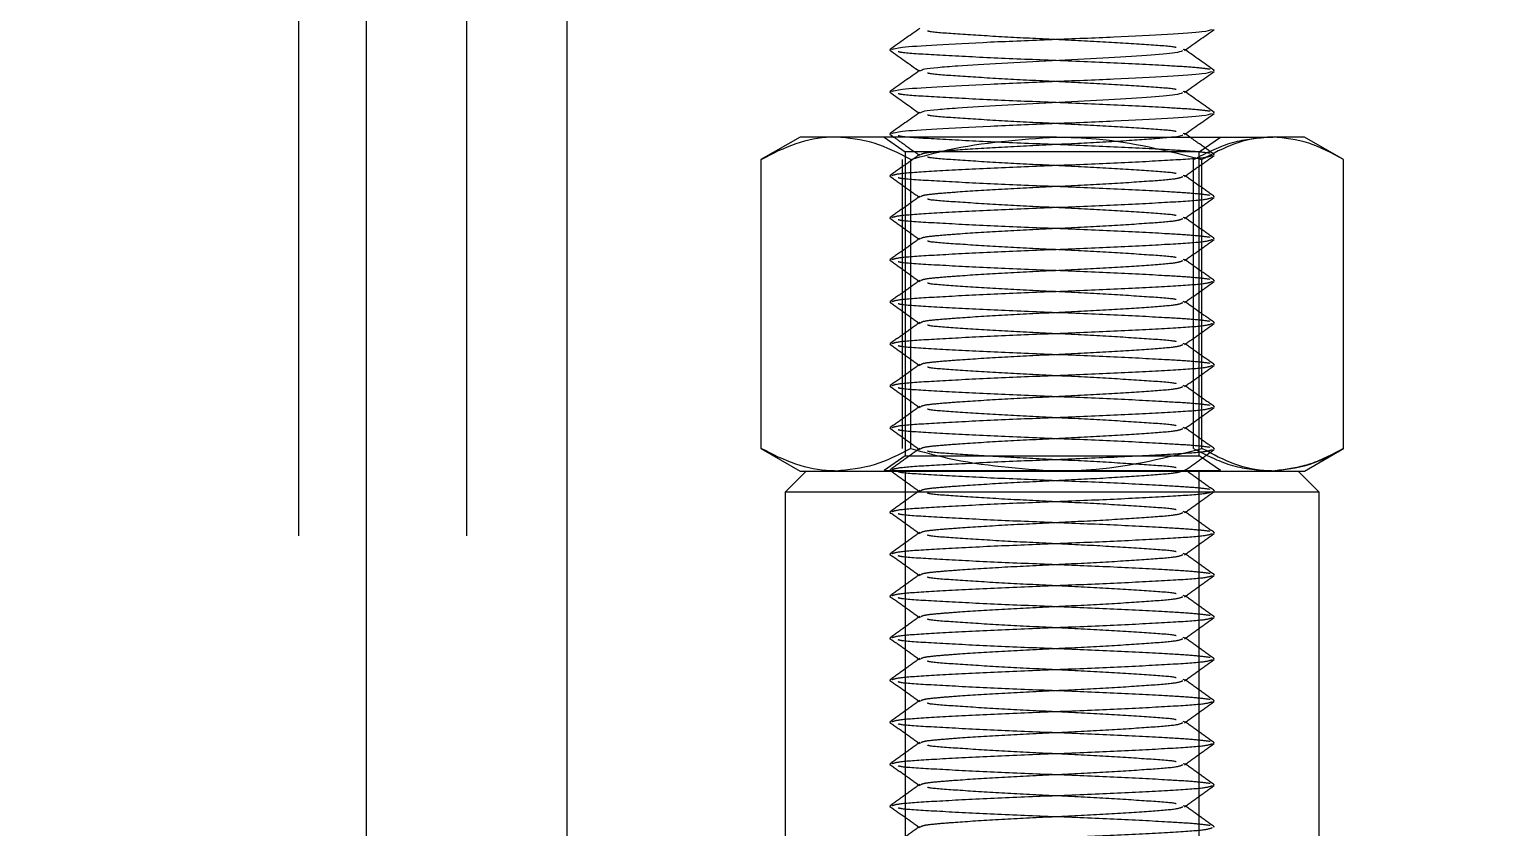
# Model space of a CAD drawing. Header units: metres. Extents: x 0 to 63075, y 0 to 44550.
# Drawn here: x 14032.9 to 14102.8, y 27485.6 to 27523.6 of the extents above; entities that cross this region are included whole.
import ezdxf

# ---------------------------------------------------------------- set-up
doc = ezdxf.new("R2010")
doc.units = ezdxf.units.M
doc.header["$LTSCALE"] = 75
doc.linetypes.add('HIDDEN2', pattern=[4.7625, 3.175, -1.5875])
for name, color, linetype in [('SDM', 7, 'Continuous'), ('SL1', 8, 'Continuous'), ('SL4', 4, 'Continuous'), ('ST1', 7, 'HIDDEN2')]:
    doc.layers.add(name, color=color, linetype=linetype)

# ---------------------------------------------------------------- blocks, each defined once
blk = doc.blocks.new('A$C1d93b9d1')
at = {"layer": 'SL1'}
blk.add_arc((5798.635, 3250), 171.45, 193.60643, 339.18626, dxfattribs=at)
blk = doc.blocks.new('A$C429c7d53')
at = {"layer": 'SL4'}
for p, q in [((328.24, 215), (328.24, 1004.763)), ((337.765, 1004.763), (337.765, 54.76)), ((353.194, 432.576), (353.138, 432.589)), ((368.592, 431.589), (368.534, 431.61)), ((353.194, 430.576), (353.138, 430.589)), ((368.592, 429.589), (368.534, 429.61)), ((348.865, 428.444), (347.007, 427.371)), ((350.574, 428.444), (348.865, 428.444)), ((361.065, 428.444), (350.574, 428.444)), ((353.194, 428.576), (353.138, 428.589)), ((353.143, 428.576), (353.328, 428.444)), ((361.065, 428.444), (371.356, 428.444)), ((367.406, 428.444), (367.203, 428.589)), ((372.865, 428.444), (371.356, 428.444)), ((374.723, 427.371), (372.865, 428.444)), ((347.011, 427.372), (347.138, 427.433)), ((347.011, 413.616), (347.011, 427.372)), ((354.138, 413.616), (354.138, 427.372)), ((367.992, 413.616), (367.992, 427.372)), ((374.719, 413.616), (374.719, 427.372)), ((347.007, 413.617), (348.865, 412.544)), ((347.011, 413.616), (347.138, 413.556)), ((372.865, 412.544), (374.723, 413.617)), ((349.165, 412.544), (348.165, 411.544)), ((348.865, 412.544), (350.574, 412.544)), ((350.574, 412.544), (361.065, 412.544)), ((361.065, 412.544), (371.356, 412.544)), ((371.356, 412.544), (372.865, 412.544)), ((373.565, 411.544), (372.565, 412.544)), ((348.165, 411.544), (348.165, 390.544)), ((373.565, 411.544), (348.165, 411.544)), ((373.565, 390.544), (373.565, 411.544))]:
    blk.add_line(p, q, dxfattribs=at)
for points, knots in [([(354.561, 433.613), (354.326, 433.446), (353.856, 433.111), (353.386, 432.776), (353.151, 432.608)], [0, 0, 0, 0, 0.499908, 1, 1, 1, 1]), ([(353.229, 432.608), (353.334, 432.645), (353.561, 432.725), (355.282, 432.832), (357.822, 432.968), (360.865, 433.089), (363.908, 433.209), (366.447, 433.345), (368.157, 433.451), (368.382, 433.53), (368.485, 433.566)], [0, 0, 0, 0, 0.111758, 0.239388, 0.372264, 0.501747, 0.63123, 0.764106, 0.891736, 1, 1, 1, 1]), ([(367.164, 432.561), (367.399, 432.728), (367.869, 433.063), (368.339, 433.398), (368.574, 433.565)], [0, 0, 0, 0, 0.499911, 1, 1, 1, 1]), ([(353.143, 432.576), (353.377, 432.409), (353.839, 432.08), (354.301, 431.751), (354.528, 431.589)], [0, 0, 0, 0, 0.508202, 1, 1, 1, 1]), ([(354.609, 431.612), (354.65, 431.636), (354.738, 431.688), (355.379, 431.758), (356.52, 431.848), (358.382, 431.968), (360.863, 432.089), (363.355, 432.209), (365.43, 432.345), (366.819, 432.45), (367.002, 432.527), (367.085, 432.562)], [0, 0, 0, 0, 0.072607, 0.155069, 0.237884, 0.371691, 0.502076, 0.632461, 0.766268, 0.894784, 1, 1, 1, 1]), ([(368.577, 431.61), (368.342, 431.777), (367.884, 432.103), (367.427, 432.43), (367.203, 432.589)], [0, 0, 0, 0, 0.512508, 1, 1, 1, 1]), ([(354.561, 431.613), (354.326, 431.446), (353.856, 431.111), (353.386, 430.776), (353.151, 430.608)], [0, 0, 0, 0, 0.499908, 1, 1, 1, 1]), ([(353.229, 430.608), (353.334, 430.645), (353.561, 430.725), (355.282, 430.832), (357.822, 430.968), (360.865, 431.089), (363.908, 431.209), (366.447, 431.345), (368.157, 431.451), (368.382, 431.53), (368.485, 431.566)], [0, 0, 0, 0, 0.111758, 0.239388, 0.372264, 0.501747, 0.63123, 0.764106, 0.891736, 1, 1, 1, 1]), ([(367.164, 430.561), (367.399, 430.728), (367.869, 431.063), (368.339, 431.398), (368.574, 431.565)], [0, 0, 0, 0, 0.4999108, 1, 1, 1, 1]), ([(353.143, 430.576), (353.377, 430.409), (353.839, 430.08), (354.301, 429.751), (354.528, 429.589)], [0, 0, 0, 0, 0.508202, 1, 1, 1, 1]), ([(354.609, 429.612), (354.65, 429.636), (354.738, 429.688), (355.379, 429.758), (356.52, 429.848), (358.382, 429.968), (360.863, 430.089), (363.355, 430.209), (365.43, 430.345), (366.819, 430.45), (367.002, 430.527), (367.085, 430.562)], [0, 0, 0, 0, 0.072607, 0.155069, 0.237884, 0.371691, 0.502076, 0.632461, 0.766268, 0.894784, 1, 1, 1, 1]), ([(368.577, 429.61), (368.342, 429.777), (367.884, 430.103), (367.427, 430.43), (367.203, 430.589)], [0, 0, 0, 0, 0.5125075, 1, 1, 1, 1]), ([(354.561, 429.613), (354.326, 429.446), (353.856, 429.111), (353.386, 428.776), (353.151, 428.608)], [0, 0, 0, 0, 0.499908, 1, 1, 1, 1]), ([(353.229, 428.608), (353.334, 428.645), (353.561, 428.725), (355.282, 428.832), (357.822, 428.968), (360.865, 429.089), (363.908, 429.209), (366.447, 429.345), (368.157, 429.451), (368.382, 429.53), (368.485, 429.566)], [0, 0, 0, 0, 0.111758, 0.239388, 0.372264, 0.501747, 0.63123, 0.764106, 0.891736, 1, 1, 1, 1]), ([(367.164, 428.561), (367.399, 428.728), (367.869, 429.063), (368.339, 429.398), (368.574, 429.565)], [0, 0, 0, 0, 0.499911, 1, 1, 1, 1]), ([(350.574, 428.444), (350.49, 428.443), (349.85, 428.433), (348.644, 428.199), (347.558, 427.65), (347.011, 427.372)], [0, 0, 0, 0, 0.070099, 0.530789, 1, 1, 1, 1]), ([(354.138, 427.372), (353.559, 427.672), (352.391, 428.276), (351.183, 428.388), (350.574, 428.444)], [0, 0, 0, 0, 0.495458, 1, 1, 1, 1]), ([(354.138, 427.372), (354.719, 427.534), (356.977, 428.162), (359.323, 428.324), (361.065, 428.444)], [0, 0, 0, 0, 0.257551, 1, 1, 1, 1]), ([(361.065, 428.444), (361.695, 428.428), (364.04, 428.369), (366.323, 427.793), (367.992, 427.372)], [0, 0, 0, 0, 0.268634, 1, 1, 1, 1]), ([(366.515, 428.444), (366.578, 428.449), (367.023, 428.486), (367.056, 428.527), (367.085, 428.562)], [0, 0, 0, 0, 0.141285, 1, 1, 1, 1]), ([(371.356, 428.444), (371.276, 428.443), (370.672, 428.433), (369.534, 428.199), (368.509, 427.65), (367.992, 427.372)], [0, 0, 0, 0, 0.070099, 0.530789, 1, 1, 1, 1]), ([(374.719, 427.372), (374.173, 427.672), (373.071, 428.276), (371.931, 428.388), (371.356, 428.444)], [0, 0, 0, 0, 0.495458, 1, 1, 1, 1]), ([(350.574, 412.544), (350.49, 412.545), (349.85, 412.555), (348.644, 412.789), (347.558, 413.339), (347.011, 413.616)], [0, 0, 0, 0, 0.070099, 0.530789, 1, 1, 1, 1]), ([(354.138, 413.616), (353.559, 413.316), (352.391, 412.712), (351.183, 412.6), (350.574, 412.544)], [0, 0, 0, 0, 0.495458, 1, 1, 1, 1]), ([(354.138, 413.616), (354.719, 413.454), (356.977, 412.826), (359.323, 412.664), (361.065, 412.544)], [0, 0, 0, 0, 0.257551, 1, 1, 1, 1]), ([(361.065, 412.544), (361.695, 412.56), (364.04, 412.619), (366.323, 413.195), (367.992, 413.616)], [0, 0, 0, 0, 0.268634, 1, 1, 1, 1]), ([(371.356, 412.544), (371.276, 412.545), (370.672, 412.555), (369.534, 412.789), (368.509, 413.339), (367.992, 413.616)], [0, 0, 0, 0, 0.0700986, 0.5307888, 1, 1, 1, 1]), ([(374.719, 413.616), (374.173, 413.316), (373.071, 412.712), (371.931, 412.6), (371.356, 412.544)], [0, 0, 0, 0, 0.495458, 1, 1, 1, 1])]:
    blk.add_open_spline(points, degree=3, knots=knots, dxfattribs=at)
at = {"layer": 'ST1'}
for p, q in [((325.003, 1004.763), (325.003, 4.763)), ((328.24, 215), (328.24, 1004.763)), ((333.003, 1004.763), (333.003, 4.763)), ((367.186, 432.589), (367.098, 432.612)), ((367.203, 432.589), (367.169, 432.613)), ((354.528, 431.589), (354.55, 431.573)), ((354.597, 431.575), (354.544, 431.589)), ((367.186, 430.589), (367.098, 430.612)), ((367.203, 430.589), (367.169, 430.613)), ((354.528, 429.589), (354.55, 429.573)), ((354.597, 429.575), (354.544, 429.589)), ((352.865, 428.444), (353.865, 427.744)), ((367.186, 428.589), (367.098, 428.612)), ((367.203, 428.589), (367.169, 428.613)), ((367.865, 427.744), (368.865, 428.444)), ((353.738, 413.616), (353.738, 427.372)), ((360.982, 427.744), (353.865, 427.744)), ((353.865, 427.744), (353.865, 413.27)), ((354.597, 427.575), (354.544, 427.589)), ((367.865, 427.744), (360.982, 427.744)), ((367.592, 413.616), (367.592, 427.372)), ((367.865, 413.27), (367.865, 427.744)), ((368.592, 427.589), (368.534, 427.61)), ((353.194, 426.576), (353.138, 426.589)), ((367.186, 426.589), (367.098, 426.612)), ((354.597, 425.575), (354.544, 425.589)), ((368.592, 425.589), (368.534, 425.61)), ((353.194, 424.576), (353.138, 424.589)), ((367.186, 424.589), (367.098, 424.612)), ((354.597, 423.575), (354.544, 423.589)), ((368.592, 423.589), (368.534, 423.61)), ((353.194, 422.576), (353.138, 422.589)), ((367.186, 422.589), (367.098, 422.612)), ((354.597, 421.575), (354.544, 421.589)), ((368.592, 421.589), (368.534, 421.61)), ((353.194, 420.576), (353.138, 420.589)), ((367.186, 420.589), (367.098, 420.612)), ((368.592, 419.589), (368.534, 419.61)), ((354.597, 419.575), (354.544, 419.589)), ((353.194, 418.576), (353.138, 418.589)), ((367.186, 418.589), (367.098, 418.612)), ((354.597, 417.575), (354.544, 417.589)), ((368.592, 417.589), (368.534, 417.61)), ((353.194, 416.576), (353.138, 416.589)), ((367.186, 416.589), (367.098, 416.612)), ((354.597, 415.575), (354.544, 415.589)), ((368.592, 415.589), (368.534, 415.61)), ((353.194, 414.576), (353.138, 414.589)), ((367.186, 414.589), (367.098, 414.612)), ((354.597, 413.575), (354.544, 413.589)), ((368.592, 413.589), (368.534, 413.61)), ((353.865, 413.27), (352.865, 412.569)), ((353.865, 413.27), (367.865, 413.27)), ((368.865, 412.569), (367.865, 413.27)), ((352.865, 412.569), (360.998, 412.569)), ((352.865, 412.569), (352.865, 412.544)), ((353.194, 412.576), (353.138, 412.589)), ((353.865, 412.544), (353.865, 387.544)), ((360.998, 412.569), (368.865, 412.569)), ((367.865, 387.544), (367.865, 412.544)), ((368.865, 412.544), (368.865, 412.569)), ((371.156, 412.544), (371.387, 412.549)), ((354.597, 411.575), (354.544, 411.589)), ((368.592, 411.589), (368.534, 411.61)), ((353.194, 410.576), (353.138, 410.589)), ((367.186, 410.589), (367.098, 410.612)), ((354.597, 409.575), (354.544, 409.589)), ((368.592, 409.589), (368.534, 409.61)), ((353.194, 408.576), (353.138, 408.589)), ((367.186, 408.589), (367.098, 408.612)), ((354.597, 407.575), (354.544, 407.589)), ((368.592, 407.589), (368.534, 407.61)), ((353.194, 406.576), (353.138, 406.589)), ((367.186, 406.589), (367.098, 406.612)), ((354.597, 405.575), (354.544, 405.589)), ((368.592, 405.589), (368.534, 405.61)), ((353.194, 404.576), (353.138, 404.589)), ((367.186, 404.589), (367.098, 404.612)), ((354.597, 403.575), (354.544, 403.589)), ((368.592, 403.589), (368.534, 403.61)), ((353.194, 402.576), (353.138, 402.589)), ((367.186, 402.589), (367.098, 402.612)), ((354.597, 401.575), (354.544, 401.589)), ((368.592, 401.589), (368.534, 401.61)), ((353.194, 400.576), (353.138, 400.589)), ((367.186, 400.589), (367.098, 400.612)), ((354.597, 399.575), (354.544, 399.589)), ((368.592, 399.589), (368.534, 399.61)), ((353.194, 398.576), (353.138, 398.589)), ((367.186, 398.589), (367.098, 398.612)), ((354.597, 397.575), (354.544, 397.589)), ((368.592, 397.589), (368.534, 397.61)), ((353.194, 396.576), (353.138, 396.589)), ((367.186, 396.589), (367.098, 396.612)), ((354.597, 395.575), (354.544, 395.589)), ((368.592, 395.589), (368.534, 395.61))]:
    blk.add_line(p, q, dxfattribs=at)
for points, knots in [([(366.759, 432.701), (366.74, 432.706), (366.578, 432.754), (365.389, 432.831), (363.365, 432.968), (360.865, 433.089), (358.367, 433.209), (356.334, 433.346), (355.127, 433.426), (354.964, 433.477), (354.936, 433.486)], [0, 0, 0, 0, 0.020732, 0.175704, 0.337058, 0.494284, 0.651511, 0.812864, 0.967837, 1, 1, 1, 1]), ([(368.375, 431.667), (368.156, 431.695), (367.718, 431.752), (366.214, 431.845), (363.905, 431.968), (360.868, 432.089), (357.814, 432.209), (355.313, 432.346), (353.794, 432.432), (353.589, 432.488), (353.537, 432.503)], [0, 0, 0, 0, 0.103388, 0.206233, 0.357671, 0.505243, 0.652814, 0.804253, 0.949712, 1, 1, 1, 1]), ([(366.759, 430.701), (366.74, 430.706), (366.578, 430.754), (365.389, 430.831), (363.365, 430.968), (360.865, 431.089), (358.367, 431.209), (356.334, 431.346), (355.127, 431.426), (354.964, 431.477), (354.936, 431.486)], [0, 0, 0, 0, 0.020732, 0.175704, 0.337058, 0.494284, 0.651511, 0.812864, 0.967837, 1, 1, 1, 1]), ([(368.375, 429.667), (368.156, 429.695), (367.718, 429.752), (366.214, 429.845), (363.905, 429.968), (360.868, 430.089), (357.814, 430.209), (355.313, 430.346), (353.794, 430.432), (353.589, 430.488), (353.537, 430.503)], [0, 0, 0, 0, 0.1033882, 0.2062326, 0.357671, 0.5052426, 0.6528142, 0.8042526, 0.9497121, 1, 1, 1, 1]), ([(366.759, 428.701), (366.74, 428.706), (366.578, 428.754), (365.389, 428.831), (363.365, 428.968), (360.865, 429.089), (358.367, 429.209), (356.334, 429.346), (355.127, 429.426), (354.964, 429.477), (354.936, 429.486)], [0, 0, 0, 0, 0.020732, 0.175704, 0.337058, 0.494284, 0.651511, 0.812864, 0.967837, 1, 1, 1, 1]), ([(353.328, 428.444), (353.501, 428.321), (353.908, 428.031), (354.316, 427.741), (354.55, 427.573)], [0, 0, 0, 0, 0.4241003, 1, 1, 1, 1]), ([(368.375, 427.667), (368.156, 427.695), (367.718, 427.752), (366.214, 427.845), (363.905, 427.968), (360.868, 428.089), (357.814, 428.209), (355.313, 428.346), (353.794, 428.432), (353.589, 428.488), (353.537, 428.503)], [0, 0, 0, 0, 0.103388, 0.206233, 0.357671, 0.505243, 0.652814, 0.804253, 0.949712, 1, 1, 1, 1]), ([(354.609, 427.612), (354.65, 427.636), (354.738, 427.688), (355.379, 427.758), (356.521, 427.848), (358.38, 427.968), (360.868, 428.089), (363.336, 428.209), (365.406, 428.339), (366.169, 428.411), (366.515, 428.444)], [0, 0, 0, 0, 0.082746, 0.176722, 0.271101, 0.423593, 0.572184, 0.720776, 0.873268, 1, 1, 1, 1]), ([(368.577, 427.61), (368.342, 427.777), (367.952, 428.055), (367.562, 428.333), (367.406, 428.444)], [0, 0, 0, 0, 0.601344, 1, 1, 1, 1]), ([(367.592, 427.372), (368.171, 427.672), (369.339, 428.276), (370.547, 428.388), (371.156, 428.444)], [0, 0, 0, 0, 0.495458, 1, 1, 1, 1]), ([(354.561, 427.613), (354.326, 427.446), (353.856, 427.111), (353.386, 426.776), (353.151, 426.608)], [0, 0, 0, 0, 0.499908, 1, 1, 1, 1]), ([(353.229, 426.608), (353.334, 426.645), (353.561, 426.725), (355.282, 426.832), (357.822, 426.968), (360.865, 427.089), (363.908, 427.209), (366.447, 427.345), (368.157, 427.451), (368.382, 427.53), (368.485, 427.566)], [0, 0, 0, 0, 0.1117583, 0.2393882, 0.3722641, 0.5017472, 0.6312302, 0.7641061, 0.891736, 1, 1, 1, 1]), ([(366.759, 426.701), (366.74, 426.706), (366.578, 426.754), (365.389, 426.831), (363.365, 426.968), (360.865, 427.089), (358.367, 427.209), (356.334, 427.346), (355.127, 427.426), (354.964, 427.477), (354.936, 427.486)], [0, 0, 0, 0, 0.020732, 0.175704, 0.337058, 0.494284, 0.651511, 0.812864, 0.967837, 1, 1, 1, 1]), ([(367.164, 426.561), (367.399, 426.728), (367.869, 427.063), (368.339, 427.398), (368.574, 427.565)], [0, 0, 0, 0, 0.4999108, 1, 1, 1, 1]), ([(368.577, 425.61), (368.342, 425.777), (367.873, 426.111), (367.404, 426.446), (367.169, 426.613)], [0, 0, 0, 0, 0.500042, 1, 1, 1, 1]), ([(353.143, 426.576), (353.377, 426.409), (353.847, 426.075), (354.316, 425.741), (354.55, 425.573)], [0, 0, 0, 0, 0.500033, 1, 1, 1, 1]), ([(368.375, 425.667), (368.156, 425.695), (367.718, 425.752), (366.214, 425.845), (363.905, 425.968), (360.868, 426.089), (357.814, 426.209), (355.313, 426.346), (353.794, 426.432), (353.589, 426.488), (353.537, 426.503)], [0, 0, 0, 0, 0.103388, 0.206233, 0.357671, 0.505243, 0.652814, 0.804253, 0.949712, 1, 1, 1, 1]), ([(354.609, 425.612), (354.65, 425.636), (354.738, 425.688), (355.379, 425.758), (356.52, 425.848), (358.382, 425.968), (360.863, 426.089), (363.355, 426.209), (365.43, 426.345), (366.819, 426.45), (367.002, 426.527), (367.085, 426.562)], [0, 0, 0, 0, 0.072607, 0.155069, 0.237884, 0.371691, 0.502076, 0.632461, 0.766268, 0.894784, 1, 1, 1, 1]), ([(354.561, 425.613), (354.326, 425.446), (353.856, 425.111), (353.386, 424.776), (353.151, 424.608)], [0, 0, 0, 0, 0.4999079, 1, 1, 1, 1]), ([(353.229, 424.608), (353.334, 424.645), (353.561, 424.725), (355.282, 424.832), (357.822, 424.968), (360.865, 425.089), (363.908, 425.209), (366.447, 425.345), (368.157, 425.451), (368.382, 425.53), (368.485, 425.566)], [0, 0, 0, 0, 0.111758, 0.239388, 0.372264, 0.501747, 0.63123, 0.764106, 0.891736, 1, 1, 1, 1]), ([(366.759, 424.701), (366.74, 424.706), (366.578, 424.754), (365.389, 424.831), (363.365, 424.968), (360.865, 425.089), (358.367, 425.209), (356.334, 425.346), (355.127, 425.426), (354.964, 425.477), (354.936, 425.486)], [0, 0, 0, 0, 0.020732, 0.175704, 0.337058, 0.494284, 0.651511, 0.812864, 0.967837, 1, 1, 1, 1]), ([(367.164, 424.561), (367.399, 424.728), (367.869, 425.063), (368.339, 425.398), (368.574, 425.565)], [0, 0, 0, 0, 0.499911, 1, 1, 1, 1]), ([(353.143, 424.576), (353.377, 424.409), (353.847, 424.075), (354.316, 423.741), (354.55, 423.573)], [0, 0, 0, 0, 0.5000327, 1, 1, 1, 1]), ([(368.375, 423.667), (368.156, 423.695), (367.718, 423.752), (366.214, 423.845), (363.905, 423.968), (360.868, 424.089), (357.814, 424.209), (355.313, 424.346), (353.794, 424.432), (353.589, 424.488), (353.537, 424.503)], [0, 0, 0, 0, 0.103388, 0.206233, 0.357671, 0.505243, 0.652814, 0.804253, 0.949712, 1, 1, 1, 1]), ([(354.609, 423.612), (354.65, 423.636), (354.738, 423.688), (355.379, 423.758), (356.52, 423.848), (358.382, 423.968), (360.863, 424.089), (363.355, 424.209), (365.43, 424.345), (366.819, 424.45), (367.002, 424.527), (367.085, 424.562)], [0, 0, 0, 0, 0.072607, 0.155069, 0.237884, 0.371691, 0.502076, 0.632461, 0.766268, 0.894784, 1, 1, 1, 1]), ([(368.577, 423.61), (368.342, 423.777), (367.873, 424.111), (367.404, 424.446), (367.169, 424.613)], [0, 0, 0, 0, 0.500042, 1, 1, 1, 1]), ([(354.561, 423.613), (354.326, 423.446), (353.856, 423.111), (353.386, 422.776), (353.151, 422.608)], [0, 0, 0, 0, 0.499908, 1, 1, 1, 1]), ([(353.229, 422.608), (353.334, 422.645), (353.561, 422.725), (355.282, 422.832), (357.822, 422.968), (360.865, 423.089), (363.908, 423.209), (366.447, 423.345), (368.157, 423.451), (368.382, 423.53), (368.485, 423.566)], [0, 0, 0, 0, 0.111758, 0.239388, 0.372264, 0.501747, 0.63123, 0.764106, 0.891736, 1, 1, 1, 1]), ([(366.759, 422.701), (366.74, 422.706), (366.578, 422.754), (365.389, 422.831), (363.365, 422.968), (360.865, 423.089), (358.367, 423.209), (356.334, 423.346), (355.127, 423.426), (354.964, 423.477), (354.936, 423.486)], [0, 0, 0, 0, 0.020732, 0.175704, 0.337058, 0.494284, 0.651511, 0.812864, 0.967837, 1, 1, 1, 1]), ([(367.164, 422.561), (367.399, 422.728), (367.869, 423.063), (368.339, 423.398), (368.574, 423.565)], [0, 0, 0, 0, 0.4999108, 1, 1, 1, 1]), ([(353.143, 422.576), (353.377, 422.409), (353.847, 422.075), (354.316, 421.741), (354.55, 421.573)], [0, 0, 0, 0, 0.500033, 1, 1, 1, 1]), ([(368.375, 421.667), (368.156, 421.695), (367.718, 421.752), (366.214, 421.845), (363.905, 421.968), (360.868, 422.089), (357.814, 422.209), (355.313, 422.346), (353.794, 422.432), (353.589, 422.488), (353.537, 422.503)], [0, 0, 0, 0, 0.103388, 0.206233, 0.357671, 0.505243, 0.652814, 0.804253, 0.949712, 1, 1, 1, 1]), ([(354.609, 421.612), (354.65, 421.636), (354.738, 421.688), (355.379, 421.758), (356.52, 421.848), (358.382, 421.968), (360.863, 422.089), (363.355, 422.209), (365.43, 422.345), (366.819, 422.45), (367.002, 422.527), (367.085, 422.562)], [0, 0, 0, 0, 0.072607, 0.155069, 0.237884, 0.371691, 0.502076, 0.632461, 0.766268, 0.894784, 1, 1, 1, 1]), ([(368.577, 421.61), (368.342, 421.777), (367.873, 422.111), (367.404, 422.446), (367.169, 422.613)], [0, 0, 0, 0, 0.5000417, 1, 1, 1, 1]), ([(354.561, 421.613), (354.326, 421.446), (353.856, 421.111), (353.386, 420.776), (353.151, 420.608)], [0, 0, 0, 0, 0.499908, 1, 1, 1, 1]), ([(353.229, 420.608), (353.334, 420.645), (353.561, 420.725), (355.282, 420.832), (357.822, 420.968), (360.865, 421.089), (363.908, 421.209), (366.447, 421.345), (368.157, 421.451), (368.382, 421.53), (368.485, 421.566)], [0, 0, 0, 0, 0.111758, 0.239388, 0.372264, 0.501747, 0.63123, 0.764106, 0.891736, 1, 1, 1, 1]), ([(366.759, 420.701), (366.74, 420.706), (366.578, 420.754), (365.389, 420.831), (363.365, 420.968), (360.865, 421.089), (358.367, 421.209), (356.334, 421.346), (355.127, 421.426), (354.964, 421.477), (354.936, 421.486)], [0, 0, 0, 0, 0.020732, 0.175704, 0.337058, 0.494284, 0.651511, 0.812864, 0.967837, 1, 1, 1, 1]), ([(367.164, 420.561), (367.399, 420.728), (367.869, 421.063), (368.339, 421.398), (368.574, 421.565)], [0, 0, 0, 0, 0.4999108, 1, 1, 1, 1]), ([(353.143, 420.576), (353.377, 420.409), (353.847, 420.075), (354.316, 419.741), (354.55, 419.573)], [0, 0, 0, 0, 0.500033, 1, 1, 1, 1]), ([(368.375, 419.667), (368.156, 419.695), (367.718, 419.752), (366.214, 419.845), (363.905, 419.968), (360.868, 420.089), (357.814, 420.209), (355.313, 420.346), (353.794, 420.432), (353.589, 420.488), (353.537, 420.503)], [0, 0, 0, 0, 0.103388, 0.206233, 0.357671, 0.505243, 0.652814, 0.804253, 0.949712, 1, 1, 1, 1]), ([(354.609, 419.612), (354.65, 419.636), (354.738, 419.688), (355.379, 419.758), (356.52, 419.848), (358.382, 419.968), (360.863, 420.089), (363.355, 420.209), (365.43, 420.345), (366.819, 420.45), (367.002, 420.527), (367.085, 420.562)], [0, 0, 0, 0, 0.072607, 0.155069, 0.237884, 0.371691, 0.502076, 0.632461, 0.766268, 0.894784, 1, 1, 1, 1]), ([(368.577, 419.61), (368.342, 419.777), (367.873, 420.111), (367.404, 420.446), (367.169, 420.613)], [0, 0, 0, 0, 0.500042, 1, 1, 1, 1]), ([(354.561, 419.613), (354.326, 419.446), (353.856, 419.111), (353.386, 418.776), (353.151, 418.608)], [0, 0, 0, 0, 0.499908, 1, 1, 1, 1]), ([(353.229, 418.608), (353.334, 418.645), (353.561, 418.725), (355.282, 418.832), (357.822, 418.968), (360.865, 419.089), (363.908, 419.209), (366.447, 419.345), (368.157, 419.451), (368.382, 419.53), (368.485, 419.566)], [0, 0, 0, 0, 0.1117583, 0.2393882, 0.3722641, 0.5017472, 0.6312302, 0.7641061, 0.891736, 1, 1, 1, 1]), ([(366.759, 418.701), (366.74, 418.706), (366.578, 418.754), (365.389, 418.831), (363.365, 418.968), (360.865, 419.089), (358.367, 419.209), (356.334, 419.346), (355.127, 419.426), (354.964, 419.477), (354.936, 419.486)], [0, 0, 0, 0, 0.020732, 0.175704, 0.337058, 0.494284, 0.651511, 0.812864, 0.967837, 1, 1, 1, 1]), ([(367.164, 418.561), (367.399, 418.728), (367.869, 419.063), (368.339, 419.398), (368.574, 419.565)], [0, 0, 0, 0, 0.499911, 1, 1, 1, 1]), ([(353.143, 418.576), (353.377, 418.409), (353.847, 418.075), (354.316, 417.741), (354.55, 417.573)], [0, 0, 0, 0, 0.500033, 1, 1, 1, 1]), ([(368.375, 417.667), (368.156, 417.695), (367.718, 417.752), (366.214, 417.845), (363.905, 417.968), (360.868, 418.089), (357.814, 418.209), (355.313, 418.346), (353.794, 418.432), (353.589, 418.488), (353.537, 418.503)], [0, 0, 0, 0, 0.103388, 0.206233, 0.357671, 0.505243, 0.652814, 0.804253, 0.949712, 1, 1, 1, 1]), ([(354.609, 417.612), (354.65, 417.636), (354.738, 417.688), (355.379, 417.758), (356.52, 417.848), (358.382, 417.968), (360.863, 418.089), (363.355, 418.209), (365.43, 418.345), (366.819, 418.45), (367.002, 418.527), (367.085, 418.562)], [0, 0, 0, 0, 0.072607, 0.155069, 0.237884, 0.371691, 0.502076, 0.632461, 0.766268, 0.894784, 1, 1, 1, 1]), ([(368.577, 417.61), (368.342, 417.777), (367.873, 418.111), (367.404, 418.446), (367.169, 418.613)], [0, 0, 0, 0, 0.5000417, 1, 1, 1, 1]), ([(354.561, 417.613), (354.326, 417.446), (353.856, 417.111), (353.386, 416.776), (353.151, 416.608)], [0, 0, 0, 0, 0.499908, 1, 1, 1, 1]), ([(353.229, 416.608), (353.334, 416.645), (353.561, 416.725), (355.282, 416.832), (357.822, 416.968), (360.865, 417.089), (363.908, 417.209), (366.447, 417.345), (368.157, 417.451), (368.382, 417.53), (368.485, 417.566)], [0, 0, 0, 0, 0.111758, 0.239388, 0.372264, 0.501747, 0.63123, 0.764106, 0.891736, 1, 1, 1, 1]), ([(367.164, 416.561), (367.399, 416.728), (367.869, 417.063), (368.339, 417.398), (368.574, 417.565)], [0, 0, 0, 0, 0.499911, 1, 1, 1, 1]), ([(366.759, 416.701), (366.74, 416.706), (366.578, 416.754), (365.389, 416.831), (363.365, 416.968), (360.865, 417.089), (358.367, 417.209), (356.334, 417.346), (355.127, 417.426), (354.964, 417.477), (354.936, 417.486)], [0, 0, 0, 0, 0.020732, 0.175704, 0.337058, 0.494284, 0.651511, 0.812864, 0.967837, 1, 1, 1, 1]), ([(353.143, 416.576), (353.377, 416.409), (353.847, 416.075), (354.316, 415.741), (354.55, 415.573)], [0, 0, 0, 0, 0.5000327, 1, 1, 1, 1]), ([(368.375, 415.667), (368.156, 415.695), (367.718, 415.752), (366.214, 415.845), (363.905, 415.968), (360.868, 416.089), (357.814, 416.209), (355.313, 416.346), (353.794, 416.432), (353.589, 416.488), (353.537, 416.503)], [0, 0, 0, 0, 0.103388, 0.206233, 0.357671, 0.505243, 0.652814, 0.804253, 0.949712, 1, 1, 1, 1]), ([(354.609, 415.612), (354.65, 415.636), (354.738, 415.688), (355.379, 415.758), (356.52, 415.848), (358.382, 415.968), (360.863, 416.089), (363.355, 416.209), (365.43, 416.345), (366.819, 416.45), (367.002, 416.527), (367.085, 416.562)], [0, 0, 0, 0, 0.072607, 0.155069, 0.237884, 0.371691, 0.502076, 0.632461, 0.766268, 0.894784, 1, 1, 1, 1]), ([(368.577, 415.61), (368.342, 415.777), (367.873, 416.111), (367.404, 416.446), (367.169, 416.613)], [0, 0, 0, 0, 0.5000417, 1, 1, 1, 1]), ([(354.561, 415.613), (354.326, 415.446), (353.856, 415.111), (353.386, 414.776), (353.151, 414.608)], [0, 0, 0, 0, 0.4999079, 1, 1, 1, 1]), ([(353.229, 414.608), (353.334, 414.645), (353.561, 414.725), (355.282, 414.832), (357.822, 414.968), (360.865, 415.089), (363.908, 415.209), (366.447, 415.345), (368.157, 415.451), (368.382, 415.53), (368.485, 415.566)], [0, 0, 0, 0, 0.111758, 0.239388, 0.372264, 0.501747, 0.63123, 0.764106, 0.891736, 1, 1, 1, 1]), ([(366.759, 414.701), (366.74, 414.706), (366.578, 414.754), (365.389, 414.831), (363.365, 414.968), (360.865, 415.089), (358.367, 415.209), (356.334, 415.346), (355.127, 415.426), (354.964, 415.477), (354.936, 415.486)], [0, 0, 0, 0, 0.020732, 0.175704, 0.337058, 0.494284, 0.651511, 0.812864, 0.967837, 1, 1, 1, 1]), ([(367.164, 414.561), (367.399, 414.728), (367.869, 415.063), (368.339, 415.398), (368.574, 415.565)], [0, 0, 0, 0, 0.4999108, 1, 1, 1, 1]), ([(353.143, 414.576), (353.377, 414.409), (353.847, 414.075), (354.316, 413.741), (354.55, 413.573)], [0, 0, 0, 0, 0.5000327, 1, 1, 1, 1]), ([(368.375, 413.667), (368.156, 413.695), (367.718, 413.752), (366.214, 413.845), (363.905, 413.968), (360.868, 414.089), (357.814, 414.209), (355.313, 414.346), (353.794, 414.432), (353.589, 414.488), (353.537, 414.503)], [0, 0, 0, 0, 0.103388, 0.206233, 0.357671, 0.505243, 0.652814, 0.804253, 0.949712, 1, 1, 1, 1]), ([(354.609, 413.612), (354.65, 413.636), (354.738, 413.688), (355.379, 413.758), (356.52, 413.848), (358.382, 413.968), (360.863, 414.089), (363.355, 414.209), (365.43, 414.345), (366.819, 414.45), (367.002, 414.527), (367.085, 414.562)], [0, 0, 0, 0, 0.0726073, 0.1550688, 0.2378835, 0.371691, 0.5020758, 0.6324606, 0.7662681, 0.8947836, 1, 1, 1, 1]), ([(368.577, 413.61), (368.342, 413.777), (367.873, 414.111), (367.404, 414.446), (367.169, 414.613)], [0, 0, 0, 0, 0.500042, 1, 1, 1, 1]), ([(354.561, 413.613), (354.326, 413.446), (353.856, 413.111), (353.386, 412.776), (353.151, 412.608)], [0, 0, 0, 0, 0.4999079, 1, 1, 1, 1]), ([(353.229, 412.608), (353.334, 412.645), (353.561, 412.725), (355.282, 412.832), (357.822, 412.968), (360.865, 413.089), (363.908, 413.209), (366.447, 413.345), (368.157, 413.451), (368.382, 413.53), (368.485, 413.566)], [0, 0, 0, 0, 0.1117583, 0.2393882, 0.3722641, 0.5017472, 0.6312302, 0.7641061, 0.891736, 1, 1, 1, 1]), ([(366.759, 412.701), (366.74, 412.706), (366.578, 412.754), (365.389, 412.831), (363.365, 412.968), (360.865, 413.089), (358.367, 413.209), (356.334, 413.346), (355.127, 413.426), (354.964, 413.477), (354.936, 413.486)], [0, 0, 0, 0, 0.020732, 0.175704, 0.337058, 0.494284, 0.651511, 0.812864, 0.967837, 1, 1, 1, 1]), ([(367.164, 412.561), (367.399, 412.728), (367.869, 413.063), (368.339, 413.398), (368.574, 413.565)], [0, 0, 0, 0, 0.4999108, 1, 1, 1, 1]), ([(367.592, 413.616), (368.171, 413.316), (369.339, 412.712), (370.547, 412.6), (371.156, 412.544)], [0, 0, 0, 0, 0.495458, 1, 1, 1, 1]), ([(371.57, 412.581), (372.071, 412.647), (373.138, 412.789), (374.172, 413.329), (374.719, 413.616)], [0, 0, 0, 0, 0.470027, 1, 1, 1, 1]), ([(353.143, 412.576), (353.377, 412.409), (353.847, 412.075), (354.316, 411.741), (354.55, 411.573)], [0, 0, 0, 0, 0.500033, 1, 1, 1, 1]), ([(368.375, 411.667), (368.156, 411.695), (367.718, 411.752), (366.214, 411.845), (363.905, 411.968), (360.868, 412.089), (357.814, 412.209), (355.313, 412.346), (353.794, 412.432), (353.589, 412.488), (353.537, 412.503)], [0, 0, 0, 0, 0.103388, 0.206233, 0.357671, 0.505243, 0.652814, 0.804253, 0.949712, 1, 1, 1, 1]), ([(354.609, 411.612), (354.65, 411.636), (354.738, 411.688), (355.379, 411.758), (356.52, 411.848), (358.382, 411.968), (360.863, 412.089), (363.355, 412.209), (365.43, 412.345), (366.819, 412.45), (367.002, 412.527), (367.085, 412.562)], [0, 0, 0, 0, 0.072607, 0.155069, 0.237884, 0.371691, 0.502076, 0.632461, 0.766268, 0.894784, 1, 1, 1, 1]), ([(368.577, 411.61), (368.342, 411.777), (367.873, 412.111), (367.404, 412.446), (367.169, 412.613)], [0, 0, 0, 0, 0.500042, 1, 1, 1, 1]), ([(354.561, 411.613), (354.326, 411.446), (353.856, 411.111), (353.386, 410.776), (353.151, 410.608)], [0, 0, 0, 0, 0.499908, 1, 1, 1, 1]), ([(353.229, 410.608), (353.334, 410.645), (353.561, 410.725), (355.282, 410.832), (357.822, 410.968), (360.865, 411.089), (363.908, 411.209), (366.447, 411.345), (368.157, 411.451), (368.382, 411.53), (368.485, 411.566)], [0, 0, 0, 0, 0.111758, 0.239388, 0.372264, 0.501747, 0.63123, 0.764106, 0.891736, 1, 1, 1, 1]), ([(366.759, 410.701), (366.74, 410.706), (366.578, 410.754), (365.389, 410.831), (363.365, 410.968), (360.865, 411.089), (358.367, 411.209), (356.334, 411.346), (355.127, 411.426), (354.964, 411.477), (354.936, 411.486)], [0, 0, 0, 0, 0.020732, 0.175704, 0.337058, 0.494284, 0.651511, 0.812864, 0.967837, 1, 1, 1, 1]), ([(367.164, 410.561), (367.399, 410.728), (367.869, 411.063), (368.339, 411.398), (368.574, 411.565)], [0, 0, 0, 0, 0.499911, 1, 1, 1, 1]), ([(353.143, 410.576), (353.377, 410.409), (353.847, 410.075), (354.316, 409.741), (354.55, 409.573)], [0, 0, 0, 0, 0.500033, 1, 1, 1, 1]), ([(354.609, 409.612), (354.65, 409.636), (354.738, 409.688), (355.379, 409.758), (356.52, 409.848), (358.382, 409.968), (360.863, 410.089), (363.355, 410.209), (365.43, 410.345), (366.819, 410.45), (367.002, 410.527), (367.085, 410.562)], [0, 0, 0, 0, 0.072607, 0.155069, 0.237884, 0.371691, 0.502076, 0.632461, 0.766268, 0.894784, 1, 1, 1, 1]), ([(368.577, 409.61), (368.342, 409.777), (367.873, 410.111), (367.404, 410.446), (367.169, 410.613)], [0, 0, 0, 0, 0.5000417, 1, 1, 1, 1]), ([(368.375, 409.667), (368.156, 409.695), (367.718, 409.752), (366.214, 409.845), (363.905, 409.968), (360.868, 410.089), (357.814, 410.209), (355.313, 410.346), (353.794, 410.432), (353.589, 410.488), (353.537, 410.503)], [0, 0, 0, 0, 0.103388, 0.206233, 0.357671, 0.505243, 0.652814, 0.804253, 0.949712, 1, 1, 1, 1]), ([(354.561, 409.613), (354.326, 409.446), (353.856, 409.111), (353.386, 408.776), (353.151, 408.608)], [0, 0, 0, 0, 0.499908, 1, 1, 1, 1]), ([(353.229, 408.608), (353.334, 408.645), (353.561, 408.725), (355.282, 408.832), (357.822, 408.968), (360.865, 409.089), (363.908, 409.209), (366.447, 409.345), (368.157, 409.451), (368.382, 409.53), (368.485, 409.566)], [0, 0, 0, 0, 0.111758, 0.239388, 0.372264, 0.501747, 0.63123, 0.764106, 0.891736, 1, 1, 1, 1]), ([(366.759, 408.701), (366.74, 408.706), (366.578, 408.754), (365.389, 408.831), (363.365, 408.968), (360.865, 409.089), (358.367, 409.209), (356.334, 409.346), (355.127, 409.426), (354.964, 409.477), (354.936, 409.486)], [0, 0, 0, 0, 0.020732, 0.175704, 0.337058, 0.494284, 0.651511, 0.812864, 0.967837, 1, 1, 1, 1]), ([(367.164, 408.561), (367.399, 408.728), (367.869, 409.063), (368.339, 409.398), (368.574, 409.565)], [0, 0, 0, 0, 0.4999108, 1, 1, 1, 1]), ([(353.143, 408.576), (353.377, 408.409), (353.847, 408.075), (354.316, 407.741), (354.55, 407.573)], [0, 0, 0, 0, 0.500033, 1, 1, 1, 1]), ([(368.375, 407.667), (368.156, 407.695), (367.718, 407.752), (366.214, 407.845), (363.905, 407.968), (360.868, 408.089), (357.814, 408.209), (355.313, 408.346), (353.794, 408.432), (353.589, 408.488), (353.537, 408.503)], [0, 0, 0, 0, 0.103388, 0.206233, 0.357671, 0.505243, 0.652814, 0.804253, 0.949712, 1, 1, 1, 1]), ([(354.609, 407.612), (354.65, 407.636), (354.738, 407.688), (355.379, 407.758), (356.52, 407.848), (358.382, 407.968), (360.863, 408.089), (363.355, 408.209), (365.43, 408.345), (366.819, 408.45), (367.002, 408.527), (367.085, 408.562)], [0, 0, 0, 0, 0.072607, 0.155069, 0.237884, 0.371691, 0.502076, 0.632461, 0.766268, 0.894784, 1, 1, 1, 1]), ([(368.577, 407.61), (368.342, 407.777), (367.873, 408.111), (367.404, 408.446), (367.169, 408.613)], [0, 0, 0, 0, 0.500042, 1, 1, 1, 1]), ([(354.561, 407.613), (354.326, 407.446), (353.856, 407.111), (353.386, 406.776), (353.151, 406.608)], [0, 0, 0, 0, 0.4999079, 1, 1, 1, 1]), ([(353.229, 406.608), (353.334, 406.645), (353.561, 406.725), (355.282, 406.832), (357.822, 406.968), (360.865, 407.089), (363.908, 407.209), (366.447, 407.345), (368.157, 407.451), (368.382, 407.53), (368.485, 407.566)], [0, 0, 0, 0, 0.111758, 0.239388, 0.372264, 0.501747, 0.63123, 0.764106, 0.891736, 1, 1, 1, 1]), ([(366.759, 406.701), (366.74, 406.706), (366.578, 406.754), (365.389, 406.831), (363.365, 406.968), (360.865, 407.089), (358.367, 407.209), (356.334, 407.346), (355.127, 407.426), (354.964, 407.477), (354.936, 407.486)], [0, 0, 0, 0, 0.020732, 0.175704, 0.337058, 0.494284, 0.651511, 0.812864, 0.967837, 1, 1, 1, 1]), ([(367.164, 406.561), (367.399, 406.728), (367.869, 407.063), (368.339, 407.398), (368.574, 407.565)], [0, 0, 0, 0, 0.499911, 1, 1, 1, 1]), ([(353.143, 406.576), (353.377, 406.409), (353.847, 406.075), (354.316, 405.741), (354.55, 405.573)], [0, 0, 0, 0, 0.500033, 1, 1, 1, 1]), ([(368.375, 405.667), (368.156, 405.695), (367.718, 405.752), (366.214, 405.845), (363.905, 405.968), (360.868, 406.089), (357.814, 406.209), (355.313, 406.346), (353.794, 406.432), (353.589, 406.488), (353.537, 406.503)], [0, 0, 0, 0, 0.103388, 0.206233, 0.357671, 0.505243, 0.652814, 0.804253, 0.949712, 1, 1, 1, 1]), ([(354.609, 405.612), (354.65, 405.636), (354.738, 405.688), (355.379, 405.758), (356.52, 405.848), (358.382, 405.968), (360.863, 406.089), (363.355, 406.209), (365.43, 406.345), (366.819, 406.45), (367.002, 406.527), (367.085, 406.562)], [0, 0, 0, 0, 0.0726073, 0.1550688, 0.2378835, 0.371691, 0.5020758, 0.6324606, 0.7662681, 0.8947836, 1, 1, 1, 1]), ([(368.577, 405.61), (368.342, 405.777), (367.873, 406.111), (367.404, 406.446), (367.169, 406.613)], [0, 0, 0, 0, 0.5000417, 1, 1, 1, 1]), ([(354.561, 405.613), (354.326, 405.446), (353.856, 405.111), (353.386, 404.776), (353.151, 404.608)], [0, 0, 0, 0, 0.499908, 1, 1, 1, 1]), ([(353.229, 404.608), (353.334, 404.645), (353.561, 404.725), (355.282, 404.832), (357.822, 404.968), (360.865, 405.089), (363.908, 405.209), (366.447, 405.345), (368.157, 405.451), (368.382, 405.53), (368.485, 405.566)], [0, 0, 0, 0, 0.111758, 0.239388, 0.372264, 0.501747, 0.63123, 0.764106, 0.891736, 1, 1, 1, 1]), ([(366.759, 404.701), (366.74, 404.706), (366.578, 404.754), (365.389, 404.831), (363.365, 404.968), (360.865, 405.089), (358.367, 405.209), (356.334, 405.346), (355.127, 405.426), (354.964, 405.477), (354.936, 405.486)], [0, 0, 0, 0, 0.020732, 0.175704, 0.337058, 0.494284, 0.651511, 0.812864, 0.967837, 1, 1, 1, 1]), ([(367.164, 404.561), (367.399, 404.728), (367.869, 405.063), (368.339, 405.398), (368.574, 405.565)], [0, 0, 0, 0, 0.499911, 1, 1, 1, 1]), ([(353.143, 404.576), (353.377, 404.409), (353.847, 404.075), (354.316, 403.741), (354.55, 403.573)], [0, 0, 0, 0, 0.5000327, 1, 1, 1, 1]), ([(368.375, 403.667), (368.156, 403.695), (367.718, 403.752), (366.214, 403.845), (363.905, 403.968), (360.868, 404.089), (357.814, 404.209), (355.313, 404.346), (353.794, 404.432), (353.589, 404.488), (353.537, 404.503)], [0, 0, 0, 0, 0.103388, 0.206233, 0.357671, 0.505243, 0.652814, 0.804253, 0.949712, 1, 1, 1, 1]), ([(354.609, 403.612), (354.65, 403.636), (354.738, 403.688), (355.379, 403.758), (356.52, 403.848), (358.382, 403.968), (360.863, 404.089), (363.355, 404.209), (365.43, 404.345), (366.819, 404.45), (367.002, 404.527), (367.085, 404.562)], [0, 0, 0, 0, 0.072607, 0.155069, 0.237884, 0.371691, 0.502076, 0.632461, 0.766268, 0.894784, 1, 1, 1, 1]), ([(368.577, 403.61), (368.342, 403.777), (367.873, 404.111), (367.404, 404.446), (367.169, 404.613)], [0, 0, 0, 0, 0.500042, 1, 1, 1, 1]), ([(354.561, 403.613), (354.326, 403.446), (353.856, 403.111), (353.386, 402.776), (353.151, 402.608)], [0, 0, 0, 0, 0.499908, 1, 1, 1, 1]), ([(353.229, 402.608), (353.334, 402.645), (353.561, 402.725), (355.282, 402.832), (357.822, 402.968), (360.865, 403.089), (363.908, 403.209), (366.447, 403.345), (368.157, 403.451), (368.382, 403.53), (368.485, 403.566)], [0, 0, 0, 0, 0.1117583, 0.2393882, 0.3722641, 0.5017472, 0.6312302, 0.7641061, 0.891736, 1, 1, 1, 1]), ([(367.164, 402.561), (367.399, 402.728), (367.869, 403.063), (368.339, 403.398), (368.574, 403.565)], [0, 0, 0, 0, 0.499911, 1, 1, 1, 1]), ([(366.759, 402.701), (366.74, 402.706), (366.578, 402.754), (365.389, 402.831), (363.365, 402.968), (360.865, 403.089), (358.367, 403.209), (356.334, 403.346), (355.127, 403.426), (354.964, 403.477), (354.936, 403.486)], [0, 0, 0, 0, 0.020732, 0.175704, 0.337058, 0.494284, 0.651511, 0.812864, 0.967837, 1, 1, 1, 1]), ([(353.143, 402.576), (353.377, 402.409), (353.847, 402.075), (354.316, 401.741), (354.55, 401.573)], [0, 0, 0, 0, 0.5000327, 1, 1, 1, 1]), ([(368.375, 401.667), (368.156, 401.695), (367.718, 401.752), (366.214, 401.845), (363.905, 401.968), (360.868, 402.089), (357.814, 402.209), (355.313, 402.346), (353.794, 402.432), (353.589, 402.488), (353.537, 402.503)], [0, 0, 0, 0, 0.103388, 0.206233, 0.357671, 0.505243, 0.652814, 0.804253, 0.949712, 1, 1, 1, 1]), ([(354.609, 401.612), (354.65, 401.636), (354.738, 401.688), (355.379, 401.758), (356.52, 401.848), (358.382, 401.968), (360.863, 402.089), (363.355, 402.209), (365.43, 402.345), (366.819, 402.45), (367.002, 402.527), (367.085, 402.562)], [0, 0, 0, 0, 0.072607, 0.155069, 0.237884, 0.371691, 0.502076, 0.632461, 0.766268, 0.894784, 1, 1, 1, 1]), ([(368.577, 401.61), (368.342, 401.777), (367.873, 402.111), (367.404, 402.446), (367.169, 402.613)], [0, 0, 0, 0, 0.500042, 1, 1, 1, 1]), ([(354.561, 401.613), (354.326, 401.446), (353.856, 401.111), (353.386, 400.776), (353.151, 400.608)], [0, 0, 0, 0, 0.499908, 1, 1, 1, 1]), ([(353.229, 400.608), (353.334, 400.645), (353.561, 400.725), (355.282, 400.832), (357.822, 400.968), (360.865, 401.089), (363.908, 401.209), (366.447, 401.345), (368.157, 401.451), (368.382, 401.53), (368.485, 401.566)], [0, 0, 0, 0, 0.111758, 0.239388, 0.372264, 0.501747, 0.63123, 0.764106, 0.891736, 1, 1, 1, 1]), ([(366.759, 400.701), (366.74, 400.706), (366.578, 400.754), (365.389, 400.831), (363.365, 400.968), (360.865, 401.089), (358.367, 401.209), (356.334, 401.346), (355.127, 401.426), (354.964, 401.477), (354.936, 401.486)], [0, 0, 0, 0, 0.020732, 0.175704, 0.337058, 0.494284, 0.651511, 0.812864, 0.967837, 1, 1, 1, 1]), ([(367.164, 400.561), (367.399, 400.728), (367.869, 401.063), (368.339, 401.398), (368.574, 401.565)], [0, 0, 0, 0, 0.499911, 1, 1, 1, 1]), ([(353.143, 400.576), (353.377, 400.409), (353.847, 400.075), (354.316, 399.741), (354.55, 399.573)], [0, 0, 0, 0, 0.500033, 1, 1, 1, 1]), ([(368.375, 399.667), (368.156, 399.695), (367.718, 399.752), (366.214, 399.845), (363.905, 399.968), (360.868, 400.089), (357.814, 400.209), (355.313, 400.346), (353.794, 400.432), (353.589, 400.488), (353.537, 400.503)], [0, 0, 0, 0, 0.103388, 0.206233, 0.357671, 0.505243, 0.652814, 0.804253, 0.949712, 1, 1, 1, 1]), ([(354.609, 399.612), (354.65, 399.636), (354.738, 399.688), (355.379, 399.758), (356.52, 399.848), (358.382, 399.968), (360.863, 400.089), (363.355, 400.209), (365.43, 400.345), (366.819, 400.45), (367.002, 400.527), (367.085, 400.562)], [0, 0, 0, 0, 0.072607, 0.155069, 0.237884, 0.371691, 0.502076, 0.632461, 0.766268, 0.894784, 1, 1, 1, 1]), ([(368.577, 399.61), (368.342, 399.777), (367.873, 400.111), (367.404, 400.446), (367.169, 400.613)], [0, 0, 0, 0, 0.500042, 1, 1, 1, 1]), ([(354.561, 399.613), (354.326, 399.446), (353.856, 399.111), (353.386, 398.776), (353.151, 398.608)], [0, 0, 0, 0, 0.499908, 1, 1, 1, 1]), ([(353.229, 398.608), (353.334, 398.645), (353.561, 398.725), (355.282, 398.832), (357.822, 398.968), (360.865, 399.089), (363.908, 399.209), (366.447, 399.345), (368.157, 399.451), (368.382, 399.53), (368.485, 399.566)], [0, 0, 0, 0, 0.111758, 0.239388, 0.372264, 0.501747, 0.63123, 0.764106, 0.891736, 1, 1, 1, 1]), ([(366.759, 398.701), (366.74, 398.706), (366.578, 398.754), (365.389, 398.831), (363.365, 398.968), (360.865, 399.089), (358.367, 399.209), (356.334, 399.346), (355.127, 399.426), (354.964, 399.477), (354.936, 399.486)], [0, 0, 0, 0, 0.020732, 0.175704, 0.337058, 0.494284, 0.651511, 0.812864, 0.967837, 1, 1, 1, 1]), ([(367.164, 398.561), (367.399, 398.728), (367.869, 399.063), (368.339, 399.398), (368.574, 399.565)], [0, 0, 0, 0, 0.499911, 1, 1, 1, 1]), ([(353.143, 398.576), (353.377, 398.409), (353.847, 398.075), (354.316, 397.741), (354.55, 397.573)], [0, 0, 0, 0, 0.500033, 1, 1, 1, 1]), ([(368.375, 397.667), (368.156, 397.695), (367.718, 397.752), (366.214, 397.845), (363.905, 397.968), (360.868, 398.089), (357.814, 398.209), (355.313, 398.346), (353.794, 398.432), (353.589, 398.488), (353.537, 398.503)], [0, 0, 0, 0, 0.103388, 0.206233, 0.357671, 0.505243, 0.652814, 0.804253, 0.949712, 1, 1, 1, 1]), ([(354.609, 397.612), (354.65, 397.636), (354.738, 397.688), (355.379, 397.758), (356.52, 397.848), (358.382, 397.968), (360.863, 398.089), (363.355, 398.209), (365.43, 398.345), (366.819, 398.45), (367.002, 398.527), (367.085, 398.562)], [0, 0, 0, 0, 0.072607, 0.155069, 0.237884, 0.371691, 0.502076, 0.632461, 0.766268, 0.894784, 1, 1, 1, 1]), ([(368.577, 397.61), (368.342, 397.777), (367.873, 398.111), (367.404, 398.446), (367.169, 398.613)], [0, 0, 0, 0, 0.5000417, 1, 1, 1, 1]), ([(354.561, 397.613), (354.326, 397.446), (353.856, 397.111), (353.386, 396.776), (353.151, 396.608)], [0, 0, 0, 0, 0.499908, 1, 1, 1, 1]), ([(353.229, 396.608), (353.334, 396.645), (353.561, 396.725), (355.282, 396.832), (357.822, 396.968), (360.865, 397.089), (363.908, 397.209), (366.447, 397.345), (368.157, 397.451), (368.382, 397.53), (368.485, 397.566)], [0, 0, 0, 0, 0.111758, 0.239388, 0.372264, 0.501747, 0.63123, 0.764106, 0.891736, 1, 1, 1, 1]), ([(366.759, 396.701), (366.74, 396.706), (366.578, 396.754), (365.389, 396.831), (363.365, 396.968), (360.865, 397.089), (358.367, 397.209), (356.334, 397.346), (355.127, 397.426), (354.964, 397.477), (354.936, 397.486)], [0, 0, 0, 0, 0.020732, 0.175704, 0.337058, 0.494284, 0.651511, 0.812864, 0.967837, 1, 1, 1, 1]), ([(367.164, 396.561), (367.399, 396.728), (367.869, 397.063), (368.339, 397.398), (368.574, 397.565)], [0, 0, 0, 0, 0.499911, 1, 1, 1, 1]), ([(353.143, 396.576), (353.377, 396.409), (353.847, 396.075), (354.316, 395.741), (354.55, 395.573)], [0, 0, 0, 0, 0.500033, 1, 1, 1, 1]), ([(368.577, 395.61), (368.342, 395.777), (367.873, 396.111), (367.404, 396.446), (367.169, 396.613)], [0, 0, 0, 0, 0.5000417, 1, 1, 1, 1]), ([(368.375, 395.667), (368.156, 395.695), (367.718, 395.752), (366.214, 395.845), (363.905, 395.968), (360.868, 396.089), (357.814, 396.209), (355.313, 396.346), (353.794, 396.432), (353.589, 396.488), (353.537, 396.503)], [0, 0, 0, 0, 0.103388, 0.206233, 0.357671, 0.505243, 0.652814, 0.804253, 0.949712, 1, 1, 1, 1]), ([(354.609, 395.612), (354.65, 395.636), (354.738, 395.688), (355.379, 395.758), (356.52, 395.848), (358.382, 395.968), (360.863, 396.089), (363.355, 396.209), (365.43, 396.345), (366.819, 396.45), (367.002, 396.527), (367.085, 396.562)], [0, 0, 0, 0, 0.072607, 0.155069, 0.237884, 0.371691, 0.502076, 0.632461, 0.766268, 0.894784, 1, 1, 1, 1]), ([(354.561, 395.613), (354.326, 395.446), (353.856, 395.111), (353.386, 394.776), (353.151, 394.608)], [0, 0, 0, 0, 0.499908, 1, 1, 1, 1]), ([(353.229, 394.608), (353.334, 394.645), (353.561, 394.725), (355.282, 394.832), (357.822, 394.968), (360.865, 395.089), (363.908, 395.209), (366.447, 395.345), (368.157, 395.451), (368.382, 395.53), (368.485, 395.566)], [0, 0, 0, 0, 0.111758, 0.239388, 0.372264, 0.501747, 0.63123, 0.764106, 0.891736, 1, 1, 1, 1])]:
    blk.add_open_spline(points, degree=3, knots=knots, dxfattribs=at)

msp = doc.modelspace()

# ---------------------------------------------------------------- block references
at = {"layer": 'SDM'}
for name, p in [('A$C1d93b9d1', (8259.513, 24302.833)), ('A$C429c7d53', (13720.74, 27090.066))]:
    msp.add_blockref(name, p, dxfattribs=at)

doc.saveas('drawing.dxf')
